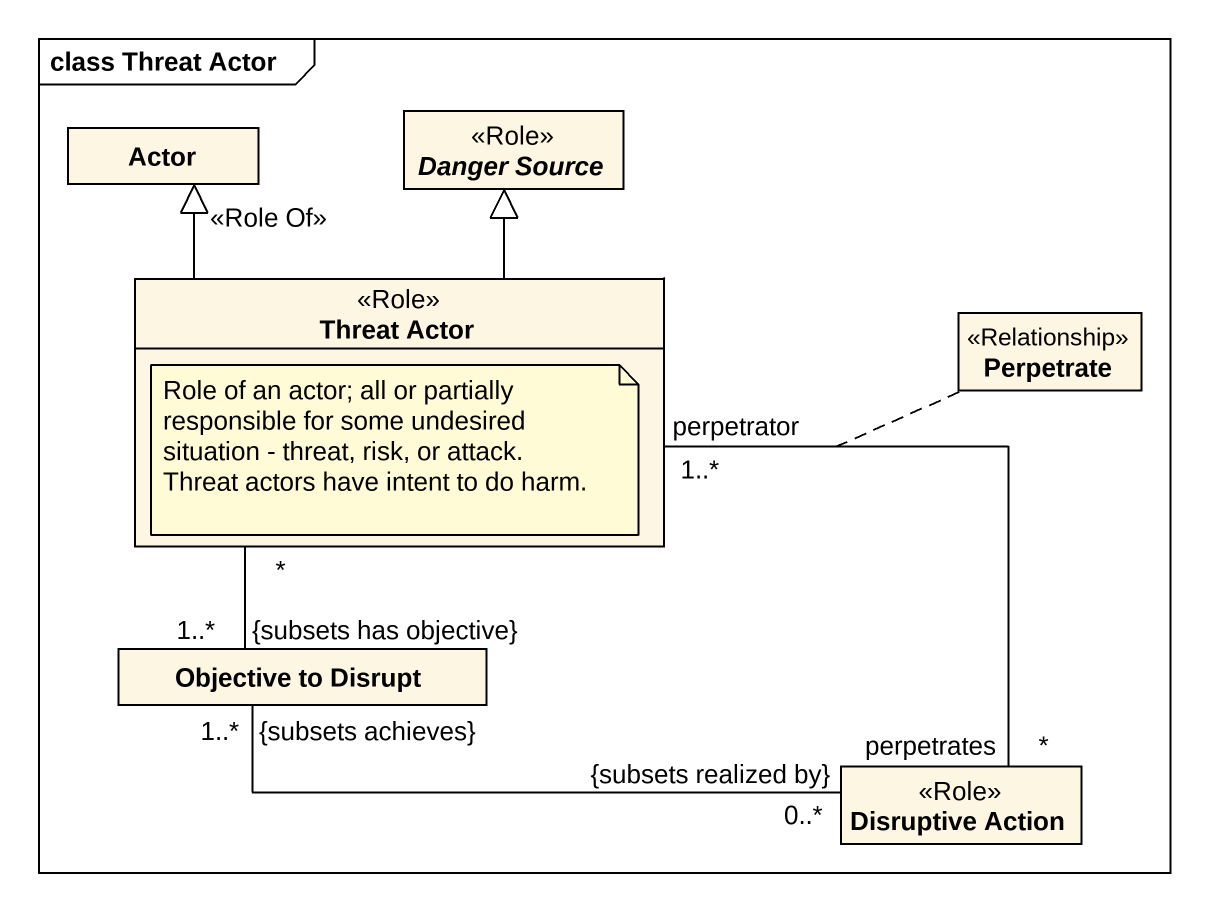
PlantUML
@startuml
mainframe class Threat Actor
hide circle
hide empty members
class "Actor" as Actor_
abstract class "Danger Source" as Danger_Source <<Role>>
class "Threat Actor" as Threat_Actor <<Role>>
class Perpetrate <<Relationship>>
class "Objective to Disrupt" as Objective_to_Disrupt
class "Disruptive Action" as Disruptive_Action <<Role>>
Threat_Actor -up-|> Actor_ : <<Role Of>>
Threat_Actor -up-|> Danger_Source
Threat_Actor "*" -- "1..*\n{subsets has objective}" Objective_to_Disrupt
Threat_Actor "perpetrator\n1..*" -- "perpetrates\n*" Disruptive_Action
(Threat_Actor, Disruptive_Action) .. Perpetrate
Objective_to_Disrupt "1..*\n{subsets achieves}" -right- "0..*\n{subsets realized by}" Disruptive_Action
note bottom of Threat_Actor : Role of an actor; all or partially responsible for some undesired situation - threat, risk, or attack. Threat actors have intent to do harm.
@enduml
